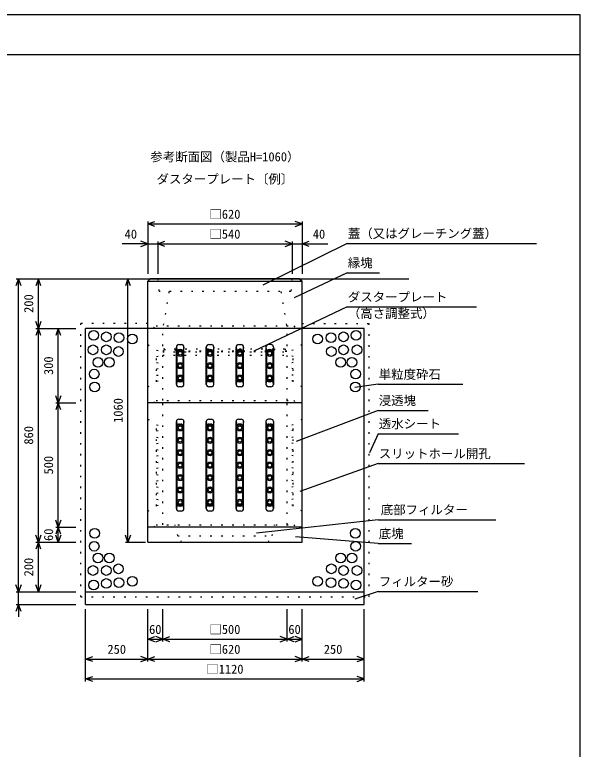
# Model space of a CAD drawing. Units: millimetres, scale not verified. Extents: x 12 to 21012, y 0 to 14850.
# Drawn here: x 16488 to 18762, y 10178 to 13133 of the extents above; entities that cross this region are included whole.
import ezdxf
from ezdxf.enums import TextEntityAlignment as Align

# ---------------------------------------------------------------- set-up
doc = ezdxf.new("R2010")
doc.units = ezdxf.units.MM
doc.header["$LTSCALE"] = 25
doc.linetypes.add('DOTTED', pattern=[1.75, 0.25, -1.5])
for name, color, linetype, lineweight in [('DIM', 7, 'Continuous', 25), ('HATCH', 6, 'Continuous', 25), ('OUTLINE', 3, 'Continuous', 25), ('OUTLINE2', 4, 'DOTTED', 25), ('TXT', 7, 'Continuous', 25)]:
    doc.layers.add(name, color=color, linetype=linetype, lineweight=lineweight)
doc.styles.add('ＭＳ ゴシック', font='')
doc.styles.get('ＭＳ ゴシック').set_extended_font_data('MS Gothic')

msp = doc.modelspace()

# ---------------------------------------------------------------- linework, layer by layer
at = {"layer": 'DIM'}
for p, q in [((17023.52, 12290.69), (17051.71, 12300.95)), ((17023.52, 12300.69), (17023.52, 12090.69)), ((17643.52, 12290.69), (17615.33, 12300.95)), ((17643.52, 12300.69), (17643.52, 12090.69)), ((17023.52, 12290.69), (17643.52, 12290.69)), ((17051.71, 12280.43), (17023.52, 12290.69)), ((17615.33, 12280.43), (17643.52, 12290.69)), ((17023.52, 12210.69), (16920, 12210.69)), ((17023.52, 12210.69), (16995.33, 12220.95)), ((16995.33, 12200.43), (17023.52, 12210.69)), ((17023.52, 12210.69), (17063.52, 12210.69)), ((17063.52, 12210.69), (17091.71, 12220.95)), ((17063.52, 12220.69), (17063.52, 12090.69)), ((17063.52, 12210.69), (17603.52, 12210.69)), ((17091.71, 12200.43), (17063.52, 12210.69)), ((17603.52, 12210.69), (17575.33, 12220.95)), ((17575.33, 12200.43), (17603.52, 12210.69)), ((17603.52, 12220.69), (17603.52, 12090.69)), ((17603.52, 12210.69), (17643.52, 12210.69)), ((17643.52, 12210.69), (17671.71, 12220.95)), ((17643.52, 12210.69), (17747.04, 12210.69)), ((17671.71, 12200.43), (17643.52, 12210.69)), ((16503.52, 12070.69), (16493.26, 12042.5)), ((16493.52, 12070.69), (18073.52, 12070.69)), ((16503.52, 10810.69), (16503.52, 12070.69)), ((16513.78, 12042.5), (16503.52, 12070.69)), ((16583.52, 12070.69), (16573.26, 12042.5)), ((16583.52, 11870.69), (16583.52, 12070.69)), ((16583.52, 11870.69), (16583.52, 12070.69)), ((16593.78, 12042.5), (16583.52, 12070.69)), ((16943.52, 12070.69), (16933.26, 12042.5)), ((16943.52, 11010.69), (16943.52, 12070.69)), ((16953.78, 12042.5), (16943.52, 12070.69)), ((16583.52, 11870.69), (16573.26, 11898.88)), ((16593.78, 11898.88), (16583.52, 11870.69)), ((16583.52, 11870.69), (16573.26, 11842.5)), ((16573.52, 11870.69), (16733.52, 11870.69)), ((16583.52, 11010.69), (16583.52, 11870.69)), ((16593.78, 11842.5), (16583.52, 11870.69)), ((16663.52, 11870.69), (16653.26, 11842.5)), ((16663.52, 11570.69), (16663.52, 11870.69)), ((16673.78, 11842.5), (16663.52, 11870.69)), ((16663.52, 11570.69), (16653.26, 11598.88)), ((16673.78, 11598.88), (16663.52, 11570.69)), ((16663.52, 11570.69), (16653.26, 11542.5)), ((16653.52, 11570.69), (16733.52, 11570.69)), ((16663.52, 11070.69), (16663.52, 11570.69)), ((16673.78, 11542.5), (16663.52, 11570.69)), ((16663.52, 11070.69), (16653.26, 11098.88)), ((16673.78, 11098.88), (16663.52, 11070.69)), ((16663.52, 11070.69), (16653.26, 11042.5)), ((16653.52, 11070.69), (16733.52, 11070.69)), ((16653.52, 11070.69), (16733.52, 11070.69)), ((16663.52, 11010.69), (16663.52, 11070.69)), ((16673.78, 11042.5), (16663.52, 11070.69)), ((16583.52, 11010.69), (16573.26, 11038.88)), ((16593.78, 11038.88), (16583.52, 11010.69)), ((16663.52, 11010.69), (16653.26, 11038.88)), ((16673.78, 11038.88), (16663.52, 11010.69)), ((16943.52, 11010.69), (16933.26, 11038.88)), ((16953.78, 11038.88), (16943.52, 11010.69)), ((16583.52, 11010.69), (16573.26, 10982.5)), ((16573.52, 11010.69), (16733.52, 11010.69)), ((16583.52, 10810.69), (16583.52, 11010.69)), ((16593.78, 10982.5), (16583.52, 11010.69)), ((16933.52, 11010.69), (17013.52, 11010.69)), ((16503.52, 10810.69), (16493.26, 10838.88)), ((16513.78, 10838.88), (16503.52, 10810.69)), ((16583.52, 10810.69), (16573.26, 10838.88)), ((16593.78, 10838.88), (16583.52, 10810.69)), ((16493.52, 10810.69), (16733.52, 10810.69)), ((16503.52, 10760.69), (16503.52, 10810.69)), ((16503.52, 10760.69), (16493.26, 10732.5)), ((16493.52, 10760.69), (16733.52, 10760.69)), ((16503.52, 10760.69), (16503.52, 10709.89)), ((16513.78, 10732.5), (16503.52, 10760.69)), ((16773.52, 10450.69), (16773.52, 10740.69)), ((17023.52, 10530.69), (17023.52, 10740.69)), ((17083.52, 10610.69), (17083.52, 10740.69)), ((17583.52, 10610.69), (17583.52, 10740.69)), ((17643.52, 10530.69), (17643.52, 10740.69)), ((17893.52, 10450.69), (17893.52, 10740.69)), ((17023.52, 10620.69), (17051.71, 10630.95)), ((17023.52, 10620.69), (17083.52, 10620.69)), ((17051.71, 10610.43), (17023.52, 10620.69)), ((17083.52, 10620.69), (17055.33, 10630.95)), ((17055.33, 10610.43), (17083.52, 10620.69)), ((17083.52, 10620.69), (17111.71, 10630.95)), ((17083.52, 10620.69), (17583.52, 10620.69)), ((17111.71, 10610.43), (17083.52, 10620.69)), ((17583.52, 10620.69), (17555.33, 10630.95)), ((17555.33, 10610.43), (17583.52, 10620.69)), ((17583.52, 10620.69), (17611.71, 10630.95)), ((17583.52, 10620.69), (17643.52, 10620.69)), ((17611.71, 10610.43), (17583.52, 10620.69)), ((17643.52, 10620.69), (17615.33, 10630.95)), ((17615.33, 10610.43), (17643.52, 10620.69)), ((16773.52, 10540.69), (16801.71, 10550.95)), ((17023.52, 10540.69), (16995.33, 10550.95)), ((17023.52, 10540.69), (17051.71, 10550.95)), ((17643.52, 10540.69), (17615.33, 10550.95)), ((17643.52, 10540.69), (17671.71, 10550.95)), ((17893.52, 10540.69), (17865.33, 10550.95)), ((16773.52, 10540.69), (17023.52, 10540.69)), ((16801.71, 10530.43), (16773.52, 10540.69)), ((16995.33, 10530.43), (17023.52, 10540.69)), ((17023.52, 10540.69), (17643.52, 10540.69)), ((17051.71, 10530.43), (17023.52, 10540.69)), ((17615.33, 10530.43), (17643.52, 10540.69)), ((17643.52, 10540.69), (17893.52, 10540.69)), ((17671.71, 10530.43), (17643.52, 10540.69)), ((17865.33, 10530.43), (17893.52, 10540.69)), ((16773.52, 10460.69), (16801.71, 10470.95)), ((16773.52, 10460.69), (17893.52, 10460.69)), ((16801.71, 10450.43), (16773.52, 10460.69)), ((17893.52, 10460.69), (17865.33, 10470.95)), ((17865.33, 10450.43), (17893.52, 10460.69))]:
    msp.add_line(p, q, dxfattribs=at)
at = {"layer": 'HATCH'}
for centre in [(16806.08, 11842.98), (16856.63, 11836.74), (16907.14, 11833.37), (17759.9, 11833.37), (17810.41, 11836.74), (17860.96, 11842.98), (16961.03, 11828.32), (17706.01, 11828.32), (16802.74, 11784.54), (16856.63, 11784.54), (16905.46, 11777.81), (17761.58, 11777.81), (17810.41, 11784.54), (17864.3, 11784.54), (16822.95, 11734.03), (16868.41, 11734.03), (17798.63, 11734.03), (17844.09, 11734.03), (16807.8, 11686.88), (17859.24, 11686.88), (16809.48, 11634.68), (17857.56, 11634.68), (16809.48, 11046.7), (17857.56, 11046.7), (16807.8, 10994.5), (17859.24, 10994.5), (16822.95, 10947.36), (16868.41, 10947.36), (17798.63, 10947.36), (17844.09, 10947.36), (16802.74, 10896.84), (16856.63, 10896.84), (16905.46, 10903.58), (17761.58, 10903.58), (17810.41, 10896.84), (17864.3, 10896.84), (16806.08, 10838.4), (16856.63, 10844.64), (16907.14, 10848.01), (16961.03, 10853.06), (17706.01, 10853.06), (17759.9, 10848.01), (17810.41, 10844.64), (17860.96, 10838.4)]:
    msp.add_circle(centre, 19.49, dxfattribs=at)
at = {"layer": 'OUTLINE'}
for p, q in [((17023.52, 12060.69), (17033.52, 12070.69)), ((17023.52, 12060.69), (17643.52, 12060.69)), ((17023.52, 11010.69), (17023.52, 12060.69)), ((17633.52, 12070.69), (17033.52, 12070.69)), ((17633.52, 12070.69), (17643.52, 12060.69)), ((17643.52, 11010.69), (17643.52, 12060.69)), ((17893.52, 11870.69), (16773.52, 11870.69)), ((16773.52, 10760.69), (16773.52, 11870.69)), ((17893.52, 10760.69), (17893.52, 11870.69)), ((17138.52, 11795.69), (17141.02, 11775.69)), ((17138.52, 11645.69), (17138.52, 11795.69)), ((17148.52, 11805.69), (17158.52, 11805.69)), ((17168.52, 11795.69), (17166.02, 11775.69)), ((17168.52, 11645.69), (17168.52, 11795.69)), ((17258.52, 11795.69), (17261.02, 11775.69)), ((17258.52, 11645.69), (17258.52, 11795.69)), ((17268.52, 11805.69), (17278.52, 11805.69)), ((17288.52, 11795.69), (17286.02, 11775.69)), ((17288.52, 11645.69), (17288.52, 11795.69)), ((17378.52, 11795.69), (17381.02, 11775.69)), ((17378.52, 11645.69), (17378.52, 11795.69)), ((17388.52, 11805.69), (17398.52, 11805.69)), ((17408.52, 11795.69), (17406.02, 11775.69)), ((17408.52, 11645.69), (17408.52, 11795.69)), ((17498.52, 11795.69), (17501.02, 11775.69)), ((17498.52, 11795.69), (17498.52, 11645.69)), ((17518.52, 11805.69), (17508.52, 11805.69)), ((17528.52, 11795.69), (17526.02, 11775.69)), ((17528.52, 11795.69), (17528.52, 11645.69)), ((17141.02, 11665.69), (17141.02, 11775.69)), ((17151.02, 11785.69), (17156.02, 11785.69)), ((17166.02, 11665.69), (17166.02, 11775.69)), ((17261.02, 11665.69), (17261.02, 11775.69)), ((17271.02, 11785.69), (17276.02, 11785.69)), ((17286.02, 11665.69), (17286.02, 11775.69)), ((17381.02, 11665.69), (17381.02, 11775.69)), ((17396.02, 11785.69), (17391.02, 11785.69)), ((17406.02, 11665.69), (17406.02, 11775.69)), ((17501.02, 11775.69), (17501.02, 11665.69)), ((17511.02, 11785.69), (17516.02, 11785.69)), ((17526.02, 11775.69), (17526.02, 11665.69)), ((17141.02, 11665.69), (17138.52, 11645.69)), ((17156.02, 11655.69), (17151.02, 11655.69)), ((17168.52, 11645.69), (17166.02, 11665.69)), ((17261.02, 11665.69), (17258.52, 11645.69)), ((17276.02, 11655.69), (17271.02, 11655.69)), ((17288.52, 11645.69), (17286.02, 11665.69)), ((17381.02, 11665.69), (17378.52, 11645.69)), ((17396.02, 11655.69), (17391.02, 11655.69)), ((17408.52, 11645.69), (17406.02, 11665.69)), ((17501.02, 11665.69), (17498.52, 11645.69)), ((17516.02, 11655.69), (17511.02, 11655.69)), ((17528.52, 11645.69), (17526.02, 11665.69)), ((17158.52, 11635.69), (17148.52, 11635.69)), ((17278.52, 11635.69), (17268.52, 11635.69)), ((17398.52, 11635.69), (17388.52, 11635.69)), ((17518.52, 11635.69), (17508.52, 11635.69)), ((17643.52, 11570.69), (17023.52, 11570.69)), ((17138.52, 11145.69), (17138.52, 11495.69)), ((17138.52, 11495.69), (17141.02, 11475.69)), ((17148.52, 11505.69), (17158.52, 11505.69)), ((17168.52, 11495.69), (17166.02, 11475.69)), ((17168.52, 11145.69), (17168.52, 11495.69)), ((17258.52, 11145.69), (17258.52, 11495.69)), ((17258.52, 11495.69), (17261.02, 11475.69)), ((17268.52, 11505.69), (17278.52, 11505.69)), ((17288.52, 11495.69), (17286.02, 11475.69)), ((17288.52, 11145.69), (17288.52, 11495.69)), ((17378.52, 11145.69), (17378.52, 11495.69)), ((17378.52, 11495.69), (17381.02, 11475.69)), ((17388.52, 11505.69), (17398.52, 11505.69)), ((17408.52, 11495.69), (17406.02, 11475.69)), ((17408.52, 11145.69), (17408.52, 11495.69)), ((17498.52, 11495.69), (17498.52, 11145.69)), ((17498.52, 11495.69), (17501.02, 11475.69)), ((17518.52, 11505.69), (17508.52, 11505.69)), ((17528.52, 11495.69), (17526.02, 11475.69)), ((17528.52, 11495.69), (17528.52, 11145.69)), ((17141.02, 11165.69), (17141.02, 11475.69)), ((17151.02, 11485.69), (17156.02, 11485.69)), ((17166.02, 11165.69), (17166.02, 11475.69)), ((17261.02, 11165.69), (17261.02, 11475.69)), ((17271.02, 11485.69), (17276.02, 11485.69)), ((17286.02, 11165.69), (17286.02, 11475.69)), ((17381.02, 11165.69), (17381.02, 11475.69)), ((17396.02, 11485.69), (17391.02, 11485.69)), ((17406.02, 11165.69), (17406.02, 11475.69)), ((17501.02, 11475.69), (17501.02, 11165.69)), ((17511.02, 11485.69), (17516.02, 11485.69)), ((17526.02, 11475.69), (17526.02, 11165.69)), ((17141.02, 11165.69), (17138.52, 11145.69)), ((17156.02, 11155.69), (17151.02, 11155.69)), ((17168.52, 11145.69), (17166.02, 11165.69)), ((17261.02, 11165.69), (17258.52, 11145.69)), ((17276.02, 11155.69), (17271.02, 11155.69)), ((17288.52, 11145.69), (17286.02, 11165.69)), ((17381.02, 11165.69), (17378.52, 11145.69)), ((17396.02, 11155.69), (17391.02, 11155.69)), ((17408.52, 11145.69), (17406.02, 11165.69)), ((17501.02, 11165.69), (17498.52, 11145.69)), ((17516.02, 11155.69), (17511.02, 11155.69)), ((17528.52, 11145.69), (17526.02, 11165.69)), ((17158.52, 11135.69), (17148.52, 11135.69)), ((17278.52, 11135.69), (17268.52, 11135.69)), ((17398.52, 11135.69), (17388.52, 11135.69)), ((17518.52, 11135.69), (17508.52, 11135.69)), ((17643.52, 11070.69), (17023.52, 11070.69)), ((17023.52, 11010.69), (17643.52, 11010.69)), ((16773.52, 10810.69), (17893.52, 10810.69)), ((16773.52, 10760.69), (17893.52, 10760.69))]:
    msp.add_line(p, q, dxfattribs=at)
for centre, radius in [((17153.52, 11770.69), 12.5), ((17153.52, 11770.69), 7.5), ((17273.52, 11770.69), 12.5), ((17273.52, 11770.69), 7.5), ((17393.52, 11770.69), 12.5), ((17393.52, 11770.69), 7.5), ((17513.52, 11770.69), 12.5), ((17513.52, 11770.69), 7.5), ((17153.52, 11720.69), 12.5), ((17273.52, 11720.69), 12.5), ((17393.52, 11720.69), 12.5), ((17513.52, 11720.69), 12.5), ((17153.52, 11720.69), 7.5), ((17273.52, 11720.69), 7.5), ((17393.52, 11720.69), 7.5), ((17513.52, 11720.69), 7.5), ((17153.52, 11670.69), 12.5), ((17153.52, 11670.69), 7.5), ((17273.52, 11670.69), 12.5), ((17273.52, 11670.69), 7.5), ((17393.52, 11670.69), 12.5), ((17393.52, 11670.69), 7.5), ((17513.52, 11670.69), 12.5), ((17513.52, 11670.69), 7.5), ((17153.52, 11470.69), 12.5), ((17153.52, 11470.69), 7.5), ((17273.52, 11470.69), 12.5), ((17273.52, 11470.69), 7.5), ((17393.52, 11470.69), 12.5), ((17393.52, 11470.69), 7.5), ((17513.52, 11470.69), 12.5), ((17513.52, 11470.69), 7.5), ((17153.52, 11420.69), 12.5), ((17153.52, 11420.69), 7.5), ((17273.52, 11420.69), 12.5), ((17273.52, 11420.69), 7.5), ((17393.52, 11420.69), 12.5), ((17393.52, 11420.69), 7.5), ((17513.52, 11420.69), 12.5), ((17513.52, 11420.69), 7.5), ((17153.52, 11370.69), 12.5), ((17153.52, 11370.69), 7.5), ((17273.52, 11370.69), 12.5), ((17273.52, 11370.69), 7.5), ((17393.52, 11370.69), 12.5), ((17393.52, 11370.69), 7.5), ((17513.52, 11370.69), 12.5), ((17513.52, 11370.69), 7.5), ((17153.52, 11320.69), 12.5), ((17153.52, 11320.69), 7.5), ((17273.52, 11320.69), 12.5), ((17273.52, 11320.69), 7.5), ((17393.52, 11320.69), 12.5), ((17393.52, 11320.69), 7.5), ((17513.52, 11320.69), 12.5), ((17513.52, 11320.69), 7.5), ((17153.52, 11270.69), 12.5), ((17153.52, 11270.69), 7.5), ((17273.52, 11270.69), 12.5), ((17273.52, 11270.69), 7.5), ((17393.52, 11270.69), 12.5), ((17393.52, 11270.69), 7.5), ((17513.52, 11270.69), 12.5), ((17513.52, 11270.69), 7.5), ((17153.52, 11220.69), 12.5), ((17273.52, 11220.69), 12.5), ((17393.52, 11220.69), 12.5), ((17513.52, 11220.69), 12.5), ((17153.52, 11220.69), 7.5), ((17273.52, 11220.69), 7.5), ((17393.52, 11220.69), 7.5), ((17513.52, 11220.69), 7.5), ((17153.52, 11170.69), 12.5), ((17153.52, 11170.69), 7.5), ((17273.52, 11170.69), 12.5), ((17273.52, 11170.69), 7.5), ((17393.52, 11170.69), 12.5), ((17393.52, 11170.69), 7.5), ((17513.52, 11170.69), 12.5), ((17513.52, 11170.69), 7.5)]:
    msp.add_circle(centre, radius, dxfattribs=at)
for centre, start, end in [((17148.52, 11795.69), 90, 180), ((17158.52, 11795.69), 0, 90), ((17268.52, 11795.69), 90, 180), ((17278.52, 11795.69), 0, 90), ((17388.52, 11795.69), 90, 180), ((17398.52, 11795.69), 0, 90), ((17508.52, 11795.69), 90, 180), ((17518.52, 11795.69), 0, 90), ((17151.02, 11775.69), 90, 180), ((17156.02, 11775.69), 0, 90), ((17271.02, 11775.69), 90, 180), ((17276.02, 11775.69), 0, 90), ((17391.02, 11775.69), 90, 180), ((17396.02, 11775.69), 0, 90), ((17511.02, 11775.69), 90, 180), ((17516.02, 11775.69), 0, 90), ((17148.52, 11645.69), 180, 270), ((17151.02, 11665.69), 180, 270), ((17156.02, 11665.69), 270, 0), ((17158.52, 11645.69), 270, 0), ((17268.52, 11645.69), 180, 270), ((17271.02, 11665.69), 180, 270), ((17276.02, 11665.69), 270, 0), ((17278.52, 11645.69), 270, 0), ((17388.52, 11645.69), 180, 270), ((17391.02, 11665.69), 180, 270), ((17396.02, 11665.69), 270, 0), ((17398.52, 11645.69), 270, 0), ((17508.52, 11645.69), 180, 270), ((17511.02, 11665.69), 180, 270), ((17516.02, 11665.69), 270, 0), ((17518.52, 11645.69), 270, 0), ((17148.52, 11495.69), 90, 180), ((17158.52, 11495.69), 0, 90), ((17268.52, 11495.69), 90, 180), ((17278.52, 11495.69), 0, 90), ((17388.52, 11495.69), 90, 180), ((17398.52, 11495.69), 0, 90), ((17508.52, 11495.69), 90, 180), ((17518.52, 11495.69), 0, 90), ((17151.02, 11475.69), 90, 180), ((17156.02, 11475.69), 0, 90), ((17271.02, 11475.69), 90, 180), ((17276.02, 11475.69), 0, 90), ((17391.02, 11475.69), 90, 180), ((17396.02, 11475.69), 0, 90), ((17511.02, 11475.69), 90, 180), ((17516.02, 11475.69), 0, 90), ((17148.52, 11145.69), 180, 270), ((17151.02, 11165.69), 180, 270), ((17156.02, 11165.69), 270, 0), ((17158.52, 11145.69), 270, 0), ((17268.52, 11145.69), 180, 270), ((17271.02, 11165.69), 180, 270), ((17276.02, 11165.69), 270, 0), ((17278.52, 11145.69), 270, 0), ((17388.52, 11145.69), 180, 270), ((17391.02, 11165.69), 180, 270), ((17396.02, 11165.69), 270, 0), ((17398.52, 11145.69), 270, 0), ((17508.52, 11145.69), 180, 270), ((17511.02, 11165.69), 180, 270), ((17516.02, 11165.69), 270, 0), ((17518.52, 11145.69), 270, 0)]:
    msp.add_arc(centre, 10, start, end, dxfattribs=at)
at = {"layer": 'OUTLINE2'}
for p, q in [((17063.52, 12070.69), (17068.52, 12018.69)), ((17603.52, 12070.69), (17598.52, 12018.69)), ((17598.52, 12018.69), (17068.52, 12018.69)), ((17108.52, 12018.69), (17083.52, 11870.69)), ((17558.52, 12018.69), (17583.52, 11870.69)), ((17023.52, 11890.69), (16753.52, 11890.69)), ((16753.52, 10790.69), (16753.52, 11890.69)), ((17046.52, 11870.69), (17056.52, 11880.69)), ((17056.52, 11880.69), (17610.52, 11880.69)), ((17610.52, 11880.69), (17620.52, 11870.69)), ((17643.52, 11890.69), (17913.52, 11890.69)), ((17913.52, 10790.69), (17913.52, 11890.69)), ((17083.52, 11580.69), (17083.52, 11870.69)), ((17583.52, 11580.69), (17583.52, 11870.69)), ((17023.52, 11805.69), (17058.52, 11785.69)), ((17643.52, 11805.69), (17608.52, 11785.69)), ((17058.52, 11655.69), (17058.52, 11785.69)), ((17058.52, 11783.19), (17083.52, 11778.19)), ((17058.52, 11758.19), (17083.52, 11763.19)), ((17083.52, 11776.19), (17583.52, 11776.19)), ((17083.52, 11763.19), (17583.52, 11763.19)), ((17086.02, 11788.19), (17581.02, 11788.19)), ((17086.02, 11776.19), (17086.02, 11788.19)), ((17088.02, 11786.19), (17132.69, 11786.19)), ((17088.02, 11776.19), (17088.02, 11786.19)), ((17132.69, 11786.19), (17142.11, 11776.78)), ((17133.52, 11788.19), (17143.52, 11778.19)), ((17136.35, 11788.19), (17134.93, 11786.78)), ((17136.35, 11788.19), (17144.35, 11780.19)), ((17143.52, 11778.19), (17523.52, 11778.19)), ((17144.35, 11780.19), (17522.69, 11780.19)), ((17530.69, 11788.19), (17522.69, 11780.19)), ((17533.52, 11788.19), (17523.52, 11778.19)), ((17523.52, 11778.19), (17524.93, 11776.78)), ((17534.35, 11786.19), (17524.93, 11776.78)), ((17530.69, 11788.19), (17532.11, 11786.78)), ((17579.02, 11786.19), (17534.35, 11786.19)), ((17579.02, 11776.19), (17579.02, 11786.19)), ((17581.02, 11776.19), (17581.02, 11788.19)), ((17608.52, 11783.19), (17583.52, 11778.19)), ((17608.52, 11758.19), (17583.52, 11763.19)), ((17608.52, 11655.69), (17608.52, 11785.69)), ((17058.52, 11733.19), (17083.52, 11728.19)), ((17608.52, 11733.19), (17583.52, 11728.19)), ((17058.52, 11708.19), (17083.52, 11713.19)), ((17608.52, 11708.19), (17583.52, 11713.19)), ((17058.52, 11683.19), (17083.52, 11678.19)), ((17608.52, 11683.19), (17583.52, 11678.19)), ((17023.52, 11635.69), (17058.52, 11655.69)), ((17058.52, 11658.19), (17083.52, 11663.19)), ((17608.52, 11658.19), (17583.52, 11663.19)), ((17643.52, 11635.69), (17608.52, 11655.69)), ((17046.52, 11570.69), (17056.52, 11580.69)), ((17056.52, 11580.69), (17610.52, 11580.69)), ((17083.52, 11080.69), (17083.52, 11570.69)), ((17583.52, 11080.69), (17583.52, 11570.69)), ((17610.52, 11580.69), (17620.52, 11570.69)), ((17023.52, 11505.69), (17058.52, 11485.69)), ((17643.52, 11505.69), (17608.52, 11485.69)), ((17058.52, 11155.69), (17058.52, 11485.69)), ((17058.52, 11483.19), (17083.52, 11478.19)), ((17608.52, 11483.19), (17583.52, 11478.19)), ((17608.52, 11155.69), (17608.52, 11485.69)), ((17058.52, 11458.19), (17083.52, 11463.19)), ((17608.52, 11458.19), (17583.52, 11463.19)), ((17058.52, 11433.19), (17083.52, 11428.19)), ((17058.52, 11408.19), (17083.52, 11413.19)), ((17608.52, 11433.19), (17583.52, 11428.19)), ((17608.52, 11408.19), (17583.52, 11413.19)), ((17058.52, 11383.19), (17083.52, 11378.19)), ((17608.52, 11383.19), (17583.52, 11378.19)), ((17058.52, 11358.19), (17083.52, 11363.19)), ((17608.52, 11358.19), (17583.52, 11363.19)), ((17058.52, 11333.19), (17083.52, 11328.19)), ((17608.52, 11333.19), (17583.52, 11328.19)), ((17058.52, 11308.19), (17083.52, 11313.19)), ((17608.52, 11308.19), (17583.52, 11313.19)), ((17058.52, 11283.19), (17083.52, 11278.19)), ((17058.52, 11258.19), (17083.52, 11263.19)), ((17608.52, 11283.19), (17583.52, 11278.19)), ((17608.52, 11258.19), (17583.52, 11263.19)), ((17058.52, 11233.19), (17083.52, 11228.19)), ((17608.52, 11233.19), (17583.52, 11228.19)), ((17058.52, 11208.19), (17083.52, 11213.19)), ((17608.52, 11208.19), (17583.52, 11213.19)), ((17058.52, 11183.19), (17083.52, 11178.19)), ((17608.52, 11183.19), (17583.52, 11178.19)), ((17023.52, 11135.69), (17058.52, 11155.69)), ((17058.52, 11158.19), (17083.52, 11163.19)), ((17608.52, 11158.19), (17583.52, 11163.19)), ((17643.52, 11135.69), (17608.52, 11155.69)), ((17046.52, 11070.69), (17056.52, 11080.69)), ((17056.52, 11080.69), (17610.52, 11080.69)), ((17143.52, 11035.69), (17133.52, 11080.69)), ((17523.52, 11035.69), (17533.52, 11080.69)), ((17610.52, 11080.69), (17620.52, 11070.69)), ((17143.52, 11035.69), (17523.52, 11035.69)), ((17158.52, 11010.69), (17153.52, 11035.69)), ((17508.52, 11010.69), (17513.52, 11035.69)), ((16753.52, 10790.69), (17913.52, 10790.69))]:
    msp.add_line(p, q, dxfattribs=at)
at = {"layer": 'TXT'}
for p, q in [((18762.5, 13132.57), (9362.5, 13132.57)), ((18762.5, 7972.57), (18762.5, 13132.57)), ((9362.5, 12972.57), (18762.5, 12972.57)), ((17825.05, 12212.47), (17485.28, 12044.54)), ((17825.05, 12212.47), (18585.93, 12212.47)), ((17825.05, 12094.25), (17611.57, 11994.03)), ((17825.05, 12094.25), (17954.84, 12094.25)), ((17825.05, 11957.04), (17450.31, 11779.66)), ((17825.05, 11957.04), (18345.67, 11957.04)), ((17949.44, 11645.85), (17856.17, 11632.99)), ((17949.44, 11645.85), (18290.49, 11645.85)), ((17949.44, 11540.67), (17619.96, 11415.43)), ((17949.44, 11540.67), (18150.89, 11540.67)), ((17949.44, 11446.82), (17914.92, 11370.17)), ((17949.44, 11446.82), (18272.3, 11446.82)), ((17949.44, 11326.86), (17634.91, 11215.14)), ((17949.44, 11326.86), (18537.59, 11326.86)), ((17949.44, 11101.2), (17459.87, 11046.76)), ((17949.44, 11101.2), (18423.28, 11101.2)), ((17949.44, 11004.96), (17617.65, 11031.96)), ((17949.44, 11004.96), (18083.3, 11004.96)), ((17949.44, 10812.17), (17856.13, 10781.72)), ((17949.44, 10812.17), (18351.04, 10812.17))]:
    msp.add_line(p, q, dxfattribs=at)

# ---------------------------------------------------------------- texts
at = {"layer": 'DIM', "style": 'ＭＳ ゴシック'}
for s, p in [('□620', (17271.02, 12300.69)), ('40', (16930.16, 12220.69)), ('□540', (17271.02, 12220.69)), ('40', (17686.88, 12220.69)), ('60', (17028.52, 10630.69)), ('□500', (17271.02, 10630.69)), ('60', (17588.52, 10630.69)), ('250', (16861.02, 10550.69)), ('□620', (17271.02, 10550.69)), ('250', (17731.02, 10550.69)), ('□1120', (17258.52, 10470.69))]:
    msp.add_text(s, height=36.66, dxfattribs=at).set_placement(p, align=Align.BOTTOM_LEFT)
for s, p in [('200', (16573.52, 11933.19)), ('300', (16653.52, 11683.19)), ('1060', (16933.52, 11490.69)), ('860', (16573.52, 11403.19)), ('500', (16653.52, 11283.19)), ('60', (16653.52, 11015.69)), ('200', (16573.52, 10873.19))]:
    msp.add_text(s, height=36.66, rotation=90, dxfattribs=at).set_placement(p, align=Align.BOTTOM_LEFT)
at = {"layer": 'TXT', "style": 'ＭＳ ゴシック'}
for s, p in [('参考断面図（製品H=1060）', (17033.52, 12531.73)), ('ダスタープレート〔例〕', (17058.52, 12442.15)), ('蓋（又はグレーチング蓋）', (17827.72, 12223.31)), ('縁塊', (17827.72, 12105.09)), ('ダスタープレート', (17827.72, 11967.88)), ('（高さ調整式）', (17827.72, 11901.46)), ('単粒度砕石', (17952.1, 11656.7)), ('浸透塊', (17952.1, 11551.51)), ('透水シート', (17952.1, 11457.66)), ('スリットホール開孔', (17952.1, 11337.7)), ('底部フィルター', (17960.02, 11112.04)), ('底塊', (17952.1, 11015.8)), ('フィルター砂', (17952.1, 10823.01))]:
    msp.add_text(s, height=36.66, dxfattribs=at).set_placement(p, align=Align.BOTTOM_LEFT)

doc.saveas('drawing.dxf')
